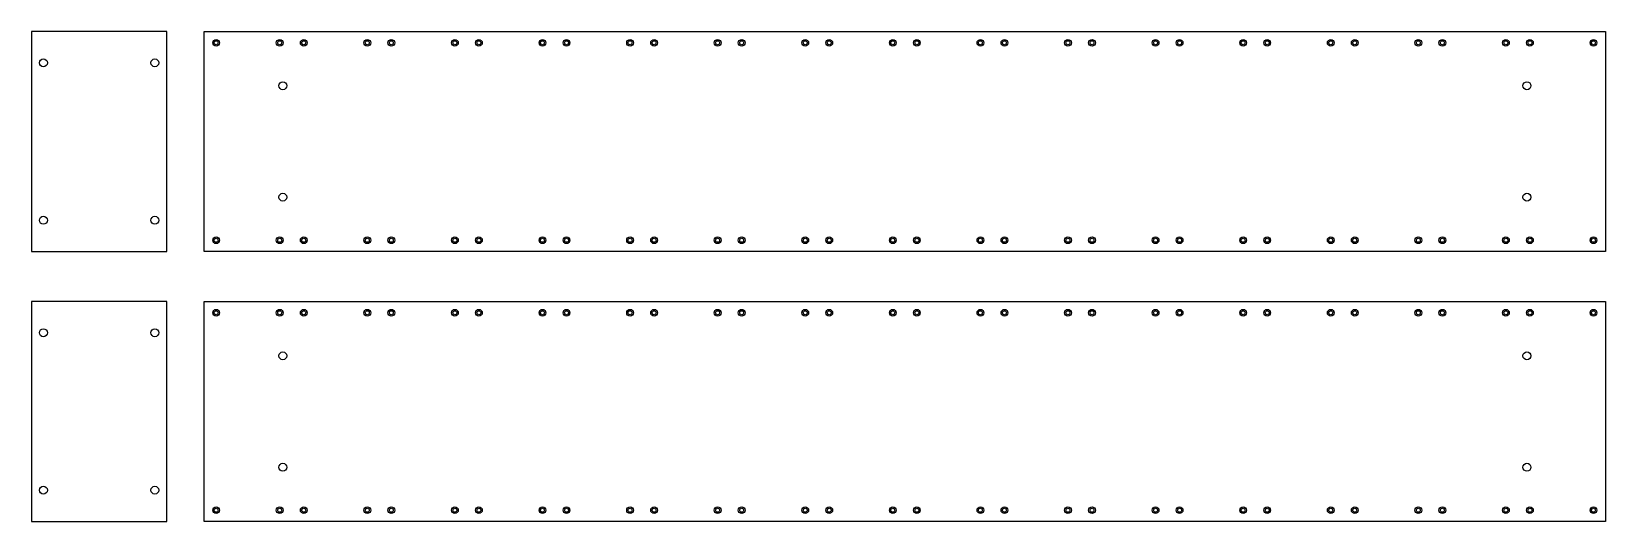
# Model space of a CAD drawing. Extents: x -2423 to -1165, y -2805 to -2414.
import ezdxf

# ---------------------------------------------------------------- set-up
doc = ezdxf.new("R2010")
doc.units = 0
doc.layers.add('DEFAULT', color=7, linetype='CONTINUOUS')

msp = doc.modelspace()

# ---------------------------------------------------------------- linework, layer by layer
at = {"layer": 'DEFAULT'}
for points in [[(-2314.8, -2589.5), (-2314.8, -2413.8), (-2422.9, -2413.8), (-2422.9, -2589.5)], [(-1164.9, -2413.8), (-1164.9, -2589.5), (-2284.9, -2589.5), (-2284.9, -2413.8)], [(-2314.8, -2805.1), (-2314.8, -2629.4), (-2422.9, -2629.4), (-2422.9, -2805.1)], [(-1164.9, -2629.4), (-1164.9, -2805.1), (-2284.9, -2805.1), (-2284.9, -2629.4)]]:
    msp.add_lwpolyline(points, close=True, dxfattribs=at)
for centre, radius in [((-2275.3, -2422.8, 106), 2.71), ((-2275.3, -2422.8, 106), 1.59), ((-2224.5, -2422.8, 106), 2.71), ((-2224.5, -2422.8, 106), 1.59), ((-2205.3, -2422.8, 106), 2.71), ((-2205.3, -2422.8, 106), 2.71), ((-2205.3, -2422.8, 106), 1.59), ((-2205.3, -2422.8, 106), 1.59), ((-2154.5, -2422.8, 106), 2.71), ((-2154.5, -2422.8, 106), 2.71), ((-2154.5, -2422.8, 106), 1.59), ((-2154.5, -2422.8, 106), 1.59), ((-2135.3, -2422.8, 106), 2.71), ((-2135.3, -2422.8, 106), 1.59), ((-2084.5, -2422.8, 106), 2.71), ((-2084.5, -2422.8, 106), 1.59), ((-2065.3, -2422.8, 106), 2.71), ((-2065.3, -2422.8, 106), 1.59), ((-2014.5, -2422.8, 106), 2.71), ((-2014.5, -2422.8, 106), 1.59), ((-1995.3, -2422.8, 106), 2.71), ((-1995.3, -2422.8, 106), 1.59), ((-1944.5, -2422.8, 106), 2.71), ((-1944.5, -2422.8, 106), 1.59), ((-1925.3, -2422.8, 106), 2.71), ((-1925.3, -2422.8, 106), 1.59), ((-1874.5, -2422.8, 106), 2.71), ((-1874.5, -2422.8, 106), 1.59), ((-1855.3, -2422.8, 106), 2.71), ((-1855.3, -2422.8, 106), 1.59), ((-1804.5, -2422.8, 106), 2.71), ((-1804.5, -2422.8, 106), 1.59), ((-1785.3, -2422.8, 106), 2.71), ((-1785.3, -2422.8, 106), 1.59), ((-1734.5, -2422.8, 106), 2.71), ((-1734.5, -2422.8, 106), 1.59), ((-1715.3, -2422.8, 106), 2.71), ((-1715.3, -2422.8, 106), 1.59), ((-1664.5, -2422.8, 106), 2.71), ((-1664.5, -2422.8, 106), 1.59), ((-1645.3, -2422.8, 106), 2.71), ((-1645.3, -2422.8, 106), 1.59), ((-1594.5, -2422.8, 106), 2.71), ((-1594.5, -2422.8, 106), 1.59), ((-1575.3, -2422.8, 106), 2.71), ((-1575.3, -2422.8, 106), 1.59), ((-1524.5, -2422.8, 106), 2.71), ((-1524.5, -2422.8, 106), 1.59), ((-1505.3, -2422.8, 106), 2.71), ((-1505.3, -2422.8, 106), 1.59), ((-1454.5, -2422.8, 106), 2.71), ((-1454.5, -2422.8, 106), 1.59), ((-1435.3, -2422.8, 106), 2.71), ((-1435.3, -2422.8, 106), 1.59), ((-1384.5, -2422.8, 106), 2.71), ((-1384.5, -2422.8, 106), 1.59), ((-1365.3, -2422.8, 106), 2.71), ((-1365.3, -2422.8, 106), 1.59), ((-1314.5, -2422.8, 106), 2.71), ((-1314.5, -2422.8, 106), 1.59), ((-1295.3, -2422.8, 106), 2.71), ((-1295.3, -2422.8, 106), 1.59), ((-1244.5, -2422.8, 106), 2.71), ((-1244.5, -2422.8, 106), 1.59), ((-1225.3, -2422.8, 106), 2.71), ((-1225.3, -2422.8, 106), 1.59), ((-1174.5, -2422.8, 106), 2.71), ((-1174.5, -2422.8, 106), 1.59), ((-2413.4, -2438.8, 106), 3.17), ((-2413.4, -2438.8, 106), 3.17), ((-2324.3, -2438.8, 106), 3.17), ((-2324.3, -2438.8, 106), 3.17), ((-2222, -2457.1, 106), 3.17), ((-2222, -2457.1, 106), 3.17), ((-1227.7, -2457.1, 106), 3.17), ((-2222, -2546.1, 106), 3.17), ((-2222, -2546.1, 106), 3.17), ((-1227.7, -2546.1, 106), 3.17), ((-2413.4, -2564.5, 106), 3.17), ((-2324.3, -2564.5, 106), 3.17), ((-2275.3, -2580.5, 106), 2.71), ((-2275.3, -2580.5, 106), 1.59), ((-2224.5, -2580.5, 106), 2.71), ((-2224.5, -2580.5, 106), 1.59), ((-2205.3, -2580.5, 106), 2.71), ((-2205.3, -2580.5, 106), 1.59), ((-2154.5, -2580.5, 106), 2.71), ((-2154.5, -2580.5, 106), 1.59), ((-2135.3, -2580.5, 106), 2.71), ((-2135.3, -2580.5, 106), 1.59), ((-2084.5, -2580.5, 106), 2.71), ((-2084.5, -2580.5, 106), 1.59), ((-2065.3, -2580.5, 106), 2.71), ((-2065.3, -2580.5, 106), 1.59), ((-2014.5, -2580.5, 106), 2.71), ((-2014.5, -2580.5, 106), 1.59), ((-1995.3, -2580.5, 106), 2.71), ((-1995.3, -2580.5, 106), 1.59), ((-1944.5, -2580.5, 106), 2.71), ((-1944.5, -2580.5, 106), 1.59), ((-1925.3, -2580.5, 106), 2.71), ((-1925.3, -2580.5, 106), 1.59), ((-1874.5, -2580.5, 106), 2.71), ((-1874.5, -2580.5, 106), 1.59), ((-1855.3, -2580.5, 106), 2.71), ((-1855.3, -2580.5, 106), 1.59), ((-1804.5, -2580.5, 106), 2.71), ((-1804.5, -2580.5, 106), 1.59), ((-1785.3, -2580.5, 106), 2.71), ((-1785.3, -2580.5, 106), 1.59), ((-1734.5, -2580.5, 106), 2.71), ((-1734.5, -2580.5, 106), 1.59), ((-1715.3, -2580.5, 106), 2.71), ((-1715.3, -2580.5, 106), 1.59), ((-1664.5, -2580.5, 106), 2.71), ((-1664.5, -2580.5, 106), 1.59), ((-1645.3, -2580.5, 106), 2.71), ((-1645.3, -2580.5, 106), 1.59), ((-1594.5, -2580.5, 106), 2.71), ((-1594.5, -2580.5, 106), 1.59), ((-1575.3, -2580.5, 106), 2.71), ((-1575.3, -2580.5, 106), 1.59), ((-1524.5, -2580.5, 106), 2.71), ((-1524.5, -2580.5, 106), 1.59), ((-1505.3, -2580.5, 106), 2.71), ((-1505.3, -2580.5, 106), 1.59), ((-1454.5, -2580.5, 106), 2.71), ((-1454.5, -2580.5, 106), 1.59), ((-1435.3, -2580.5, 106), 2.71), ((-1435.3, -2580.5, 106), 1.59), ((-1384.5, -2580.5, 106), 2.71), ((-1384.5, -2580.5, 106), 1.59), ((-1365.3, -2580.5, 106), 2.71), ((-1365.3, -2580.5, 106), 1.59), ((-1314.5, -2580.5, 106), 2.71), ((-1314.5, -2580.5, 106), 1.59), ((-1295.3, -2580.5, 106), 2.71), ((-1295.3, -2580.5, 106), 1.59), ((-1244.5, -2580.5, 106), 2.71), ((-1244.5, -2580.5, 106), 1.59), ((-1225.3, -2580.5, 106), 2.71), ((-1225.3, -2580.5, 106), 1.59), ((-1174.5, -2580.5, 106), 2.71), ((-1174.5, -2580.5, 106), 1.59), ((-2275.3, -2638.4, 106), 2.71), ((-2275.3, -2638.4, 106), 1.59), ((-2224.5, -2638.4, 106), 2.71), ((-2224.5, -2638.4, 106), 1.59), ((-2205.3, -2638.4, 106), 2.71), ((-2205.3, -2638.4, 106), 2.71), ((-2205.3, -2638.4, 106), 1.59), ((-2205.3, -2638.4, 106), 1.59), ((-2154.5, -2638.4, 106), 2.71), ((-2154.5, -2638.4, 106), 2.71), ((-2154.5, -2638.4, 106), 1.59), ((-2154.5, -2638.4, 106), 1.59), ((-2135.3, -2638.4, 106), 2.71), ((-2135.3, -2638.4, 106), 1.59), ((-2084.5, -2638.4, 106), 2.71), ((-2084.5, -2638.4, 106), 1.59), ((-2065.3, -2638.4, 106), 2.71), ((-2065.3, -2638.4, 106), 1.59), ((-2014.5, -2638.4, 106), 2.71), ((-2014.5, -2638.4, 106), 1.59), ((-1995.3, -2638.4, 106), 2.71), ((-1995.3, -2638.4, 106), 1.59), ((-1944.5, -2638.4, 106), 2.71), ((-1944.5, -2638.4, 106), 1.59), ((-1925.3, -2638.4, 106), 2.71), ((-1925.3, -2638.4, 106), 1.59), ((-1874.5, -2638.4, 106), 2.71), ((-1874.5, -2638.4, 106), 1.59), ((-1855.3, -2638.4, 106), 2.71), ((-1855.3, -2638.4, 106), 1.59), ((-1804.5, -2638.4, 106), 2.71), ((-1804.5, -2638.4, 106), 1.59), ((-1785.3, -2638.4, 106), 2.71), ((-1785.3, -2638.4, 106), 1.59), ((-1734.5, -2638.4, 106), 2.71), ((-1734.5, -2638.4, 106), 1.59), ((-1715.3, -2638.4, 106), 2.71), ((-1715.3, -2638.4, 106), 1.59), ((-1664.5, -2638.4, 106), 2.71), ((-1664.5, -2638.4, 106), 1.59), ((-1645.3, -2638.4, 106), 2.71), ((-1645.3, -2638.4, 106), 1.59), ((-1594.5, -2638.4, 106), 2.71), ((-1594.5, -2638.4, 106), 1.59), ((-1575.3, -2638.4, 106), 2.71), ((-1575.3, -2638.4, 106), 1.59), ((-1524.5, -2638.4, 106), 2.71), ((-1524.5, -2638.4, 106), 1.59), ((-1505.3, -2638.4, 106), 2.71), ((-1505.3, -2638.4, 106), 1.59), ((-1454.5, -2638.4, 106), 2.71), ((-1454.5, -2638.4, 106), 1.59), ((-1435.3, -2638.4, 106), 2.71), ((-1435.3, -2638.4, 106), 1.59), ((-1384.5, -2638.4, 106), 2.71), ((-1384.5, -2638.4, 106), 1.59), ((-1365.3, -2638.4, 106), 2.71), ((-1365.3, -2638.4, 106), 1.59), ((-1314.5, -2638.4, 106), 2.71), ((-1314.5, -2638.4, 106), 1.59), ((-1295.3, -2638.4, 106), 2.71), ((-1295.3, -2638.4, 106), 1.59), ((-1244.5, -2638.4, 106), 2.71), ((-1244.5, -2638.4, 106), 1.59), ((-1225.3, -2638.4, 106), 2.71), ((-1225.3, -2638.4, 106), 1.59), ((-1174.5, -2638.4, 106), 2.71), ((-1174.5, -2638.4, 106), 1.59), ((-2413.4, -2654.4, 106), 3.17), ((-2413.4, -2654.4, 106), 3.17), ((-2324.3, -2654.4, 106), 3.17), ((-2324.3, -2654.4, 106), 3.17), ((-2222, -2672.8, 106), 3.17), ((-2222, -2672.8, 106), 3.17), ((-1227.7, -2672.8, 106), 3.17), ((-2222, -2761.8, 106), 3.17), ((-2222, -2761.8, 106), 3.17), ((-1227.7, -2761.8, 106), 3.17), ((-2413.4, -2780.1, 106), 3.17), ((-2324.3, -2780.1, 106), 3.17), ((-2275.3, -2796.1, 106), 2.71), ((-2275.3, -2796.1, 106), 1.59), ((-2224.5, -2796.1, 106), 2.71), ((-2224.5, -2796.1, 106), 1.59), ((-2205.3, -2796.1, 106), 2.71), ((-2205.3, -2796.1, 106), 1.59), ((-2154.5, -2796.1, 106), 2.71), ((-2154.5, -2796.1, 106), 1.59), ((-2135.3, -2796.1, 106), 2.71), ((-2135.3, -2796.1, 106), 1.59), ((-2084.5, -2796.1, 106), 2.71), ((-2084.5, -2796.1, 106), 1.59), ((-2065.3, -2796.1, 106), 2.71), ((-2065.3, -2796.1, 106), 1.59), ((-2014.5, -2796.1, 106), 2.71), ((-2014.5, -2796.1, 106), 1.59), ((-1995.3, -2796.1, 106), 2.71), ((-1995.3, -2796.1, 106), 1.59), ((-1944.5, -2796.1, 106), 2.71), ((-1944.5, -2796.1, 106), 1.59), ((-1925.3, -2796.1, 106), 2.71), ((-1925.3, -2796.1, 106), 1.59), ((-1874.5, -2796.1, 106), 2.71), ((-1874.5, -2796.1, 106), 1.59), ((-1855.3, -2796.1, 106), 2.71), ((-1855.3, -2796.1, 106), 1.59), ((-1804.5, -2796.1, 106), 2.71), ((-1804.5, -2796.1, 106), 1.59), ((-1785.3, -2796.1, 106), 2.71), ((-1785.3, -2796.1, 106), 1.59), ((-1734.5, -2796.1, 106), 2.71), ((-1734.5, -2796.1, 106), 1.59), ((-1715.3, -2796.1, 106), 2.71), ((-1715.3, -2796.1, 106), 1.59), ((-1664.5, -2796.1, 106), 2.71), ((-1664.5, -2796.1, 106), 1.59), ((-1645.3, -2796.1, 106), 2.71), ((-1645.3, -2796.1, 106), 1.59), ((-1594.5, -2796.1, 106), 2.71), ((-1594.5, -2796.1, 106), 1.59), ((-1575.3, -2796.1, 106), 2.71), ((-1575.3, -2796.1, 106), 1.59), ((-1524.5, -2796.1, 106), 2.71), ((-1524.5, -2796.1, 106), 1.59), ((-1505.3, -2796.1, 106), 2.71), ((-1505.3, -2796.1, 106), 1.59), ((-1454.5, -2796.1, 106), 2.71), ((-1454.5, -2796.1, 106), 1.59), ((-1435.3, -2796.1, 106), 2.71), ((-1435.3, -2796.1, 106), 1.59), ((-1384.5, -2796.1, 106), 2.71), ((-1384.5, -2796.1, 106), 1.59), ((-1365.3, -2796.1, 106), 2.71), ((-1365.3, -2796.1, 106), 1.59), ((-1314.5, -2796.1, 106), 2.71), ((-1314.5, -2796.1, 106), 1.59), ((-1295.3, -2796.1, 106), 2.71), ((-1295.3, -2796.1, 106), 1.59), ((-1244.5, -2796.1, 106), 2.71), ((-1244.5, -2796.1, 106), 1.59), ((-1225.3, -2796.1, 106), 2.71), ((-1225.3, -2796.1, 106), 1.59), ((-1174.5, -2796.1, 106), 2.71), ((-1174.5, -2796.1, 106), 1.59)]:
    msp.add_circle(centre, radius, dxfattribs=at)

doc.saveas('drawing.dxf')
